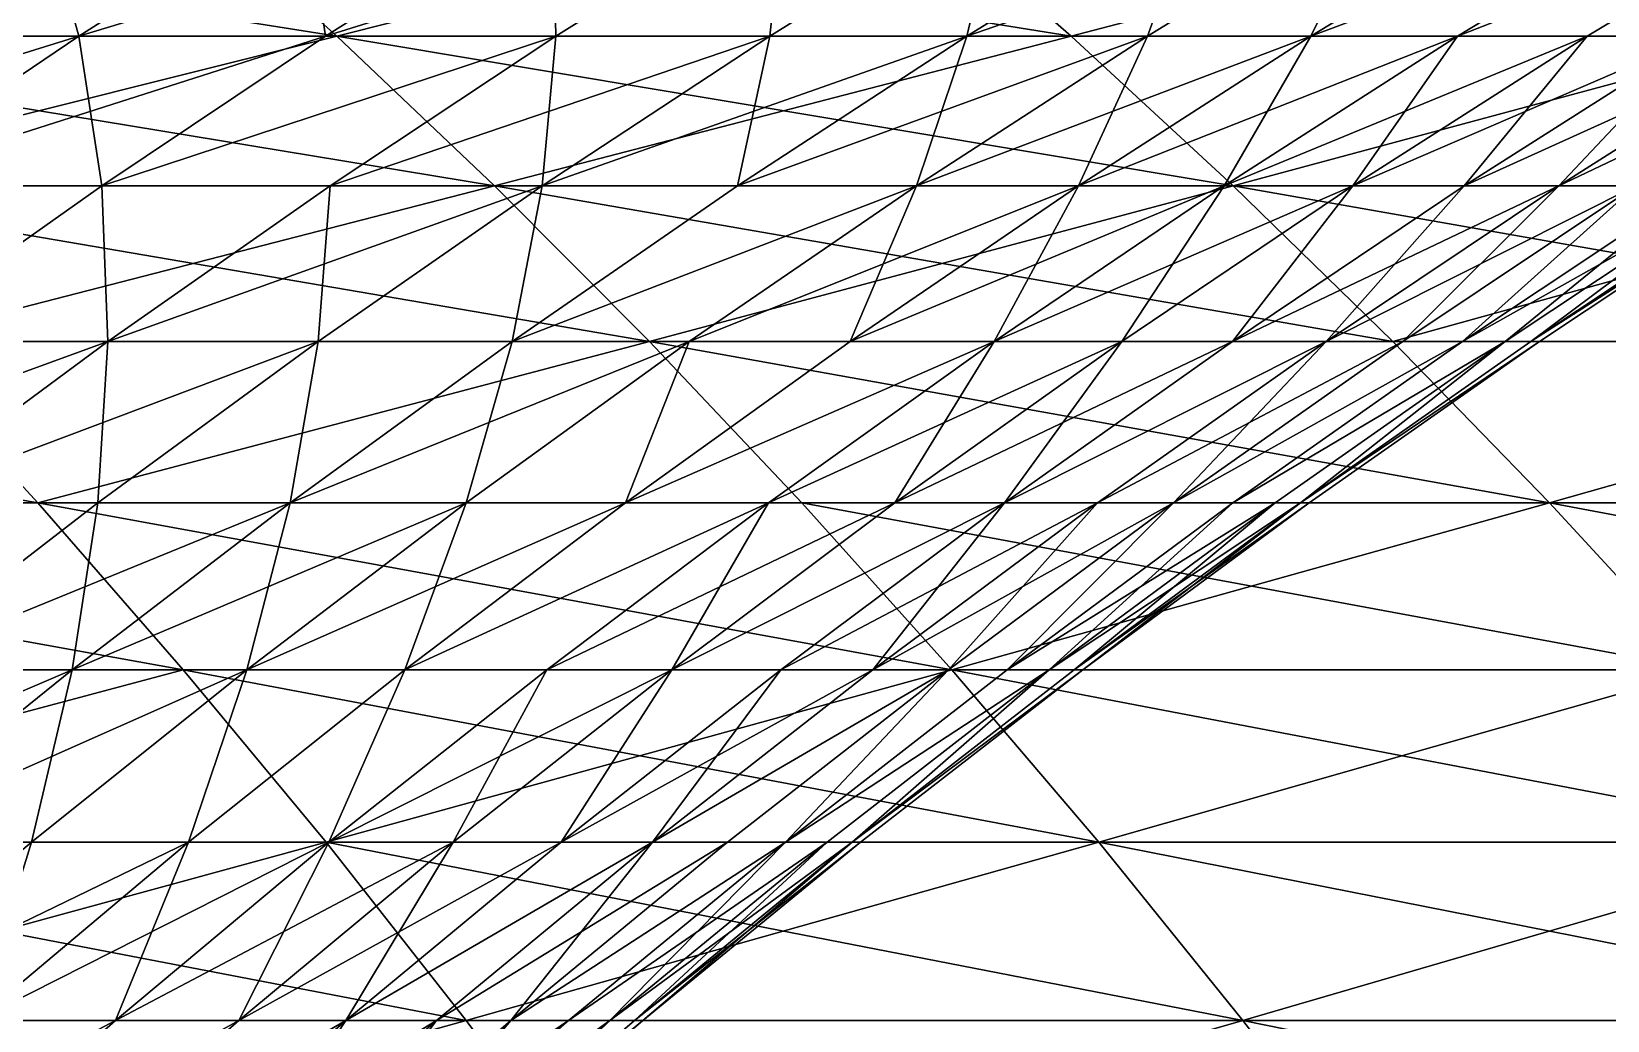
# Model space of a CAD drawing. Header units: millimetres. Extents: x -3250 to 8000, y -3250 to 3250.
# Drawn here: x 6642.4 to 6754.2, y 612.8 to 683 of the extents above; entities that cross this region are included whole.
import ezdxf

# ---------------------------------------------------------------- set-up
doc = ezdxf.new("R2010")
doc.units = ezdxf.units.MM
doc.header["$MEASUREMENT"] = 0
doc.layers.add('MESH_3D', color=2, linetype='CONTINUOUS')

msp = doc.modelspace()

# ---------------------------------------------------------------- linework, layer by layer
at = {"layer": 'MESH_3D'}
for points in [[(6599.81, 692.82, 1455.08), (6664.07, 682.63, 1487.76), (6610.83, 682.63, 1441.94)], [(6599.81, 692.82, 1455.08), (6652.72, 692.82, 1500.61), (6664.07, 682.63, 1487.76)], [(6664.07, 682.63, 25212.24), (6599.81, 692.82, 25244.92), (6610.83, 682.63, 25258.06)], [(6652.72, 692.82, 25199.39), (6599.81, 692.82, 25244.92), (6664.07, 682.63, 25212.24)], [(6642.95, 692.82, 23876.87), (6607.38, 682.63, 23915.52), (6623.01, 692.82, 23922.57)], [(6627.15, 682.63, 23870.21), (6607.38, 682.63, 23915.52), (6642.95, 692.82, 23876.87)], [(6623.01, 692.82, 2777.43), (6627.15, 682.63, 2829.79), (6642.95, 692.82, 2823.13)], [(6627.15, 682.63, 2829.79), (6645.78, 682.63, 2875.58), (6661.75, 692.82, 2869.32)], [(6627.15, 682.63, 2829.79), (6661.75, 692.82, 2869.32), (6642.95, 692.82, 2823.13)], [(6645.78, 682.63, 23824.42), (6627.15, 682.63, 23870.21), (6642.95, 692.82, 23876.87)], [(6645.78, 682.63, 23824.42), (6642.95, 692.82, 23876.87), (6661.75, 692.82, 23830.68)], [(6645.78, 682.63, 2875.58), (6663.27, 682.63, 2921.82), (6679.39, 692.82, 2915.96)], [(6645.78, 682.63, 2875.58), (6679.39, 692.82, 2915.96), (6661.75, 692.82, 2869.32)], [(6663.27, 682.63, 23778.18), (6645.78, 682.63, 23824.42), (6661.75, 692.82, 23830.68)], [(6652.72, 692.82, 1500.61), (6704.48, 692.82, 1547.45), (6664.07, 682.63, 1487.76)], [(6716.15, 682.63, 25165.12), (6652.72, 692.82, 25199.39), (6664.07, 682.63, 25212.24)], [(6704.48, 692.82, 25152.55), (6652.72, 692.82, 25199.39), (6716.15, 682.63, 25165.12)], [(6663.27, 682.63, 23778.18), (6661.75, 692.82, 23830.68), (6679.39, 692.82, 23784.04)], [(6663.27, 682.63, 2921.82), (6679.6, 682.63, 2968.49), (6695.85, 692.82, 2963.03)], [(6663.27, 682.63, 2921.82), (6695.85, 692.82, 2963.03), (6679.39, 692.82, 2915.96)], [(6679.6, 682.63, 23731.51), (6663.27, 682.63, 23778.18), (6679.39, 692.82, 23784.04)], [(6664.07, 682.63, 1487.76), (6704.48, 692.82, 1547.45), (6716.15, 682.63, 1534.88)], [(6679.6, 682.63, 23731.51), (6679.39, 692.82, 23784.04), (6695.85, 692.82, 23736.97)], [(6679.6, 682.63, 2968.49), (6694.76, 682.63, 3015.54), (6695.85, 692.82, 2963.03)], [(6694.76, 682.63, 23684.46), (6679.6, 682.63, 23731.51), (6695.85, 692.82, 23736.97)], [(6694.76, 682.63, 3015.54), (6708.74, 682.63, 3062.96), (6711.15, 692.82, 3010.49)], [(6695.85, 692.82, 2963.03), (6694.76, 682.63, 3015.54), (6711.15, 692.82, 3010.49)], [(6694.76, 682.63, 23684.46), (6695.85, 692.82, 23736.97), (6711.15, 692.82, 23689.51)], [(6708.74, 682.63, 23637.04), (6694.76, 682.63, 23684.46), (6711.15, 692.82, 23689.51)], [(6704.48, 692.82, 1547.45), (6755.06, 692.82, 1595.57), (6716.15, 682.63, 1534.88)], [(6767.04, 682.63, 25116.7), (6704.48, 692.82, 25152.55), (6716.15, 682.63, 25165.12)], [(6755.06, 692.82, 25104.43), (6704.48, 692.82, 25152.55), (6767.04, 682.63, 25116.7)], [(6708.74, 682.63, 3062.96), (6721.54, 682.63, 3110.72), (6738.15, 692.82, 3106.49)], [(6708.74, 682.63, 3062.96), (6738.15, 692.82, 3106.49), (6725.25, 692.82, 3058.32)], [(6711.15, 692.82, 3010.49), (6708.74, 682.63, 3062.96), (6725.25, 692.82, 3058.32)], [(6708.74, 682.63, 23637.04), (6711.15, 692.82, 23689.51), (6725.25, 692.82, 23641.68)], [(6721.54, 682.63, 23589.28), (6708.74, 682.63, 23637.04), (6725.25, 692.82, 23641.68)], [(6716.15, 682.63, 1534.88), (6755.06, 692.82, 1595.57), (6767.04, 682.63, 1583.3)], [(6721.54, 682.63, 3110.72), (6733.14, 682.63, 3158.77), (6738.15, 692.82, 3106.49)], [(6721.54, 682.63, 23589.28), (6725.25, 692.82, 23641.68), (6738.15, 692.82, 23593.51)], [(6733.14, 682.63, 23541.23), (6721.54, 682.63, 23589.28), (6738.15, 692.82, 23593.51)], [(6733.14, 682.63, 3158.77), (6760.34, 692.82, 3203.71), (6749.86, 692.82, 3154.96)], [(6733.14, 682.63, 3158.77), (6743.54, 682.63, 3207.11), (6760.34, 692.82, 3203.71)], [(6738.15, 692.82, 3106.49), (6733.14, 682.63, 3158.77), (6749.86, 692.82, 3154.96)], [(6733.14, 682.63, 23541.23), (6738.15, 692.82, 23593.51), (6749.86, 692.82, 23545.04)], [(6760.34, 692.82, 23496.29), (6733.14, 682.63, 23541.23), (6749.86, 692.82, 23545.04)], [(6743.54, 682.63, 23492.89), (6733.14, 682.63, 23541.23), (6760.34, 692.82, 23496.29)], [(6743.54, 682.63, 3207.11), (6752.73, 682.63, 3255.68), (6769.62, 692.82, 3252.7)], [(6743.54, 682.63, 3207.11), (6769.62, 692.82, 3252.7), (6760.34, 692.82, 3203.71)], [(6769.62, 692.82, 23447.3), (6743.54, 682.63, 23492.89), (6760.34, 692.82, 23496.29)], [(6752.73, 682.63, 23444.32), (6743.54, 682.63, 23492.89), (6769.62, 692.82, 23447.3)], [(6752.73, 682.63, 3255.68), (6760.71, 682.63, 3304.47), (6769.62, 692.82, 3252.7)], [(6760.71, 682.63, 23395.53), (6752.73, 682.63, 23444.32), (6769.62, 692.82, 23447.3)], [(6610.83, 682.63, 1441.94), (6664.07, 682.63, 1487.76), (6621.68, 672.02, 1429)], [(6675.24, 672.02, 25224.91), (6610.83, 682.63, 25258.06), (6621.68, 672.02, 25271)], [(6664.07, 682.63, 25212.24), (6610.83, 682.63, 25258.06), (6675.24, 672.02, 25224.91)], [(6611.59, 672.02, 2836.35), (6630.06, 672.02, 2881.75), (6645.78, 682.63, 2875.58)], [(6611.59, 672.02, 2836.35), (6645.78, 682.63, 2875.58), (6627.15, 682.63, 2829.79)], [(6621.68, 672.02, 1429), (6664.07, 682.63, 1487.76), (6675.24, 672.02, 1475.09)], [(6630.06, 672.02, 23818.25), (6627.15, 682.63, 23870.21), (6645.78, 682.63, 23824.42)], [(6630.06, 672.02, 2881.75), (6663.27, 682.63, 2921.82), (6645.78, 682.63, 2875.58)], [(6630.06, 672.02, 2881.75), (6647.4, 672.02, 2927.6), (6663.27, 682.63, 2921.82)], [(6647.4, 672.02, 23772.4), (6630.06, 672.02, 23818.25), (6645.78, 682.63, 23824.42)], [(6647.4, 672.02, 23772.4), (6645.78, 682.63, 23824.42), (6663.27, 682.63, 23778.18)], [(6647.4, 672.02, 2927.6), (6679.6, 682.63, 2968.49), (6663.27, 682.63, 2921.82)], [(6647.4, 672.02, 2927.6), (6663.59, 672.02, 2973.87), (6679.6, 682.63, 2968.49)], [(6679.6, 682.63, 23731.51), (6647.4, 672.02, 23772.4), (6663.27, 682.63, 23778.18)], [(6663.59, 672.02, 23726.13), (6647.4, 672.02, 23772.4), (6679.6, 682.63, 23731.51)], [(6663.59, 672.02, 2973.87), (6694.76, 682.63, 3015.54), (6679.6, 682.63, 2968.49)], [(6663.59, 672.02, 2973.87), (6678.62, 672.02, 3020.52), (6694.76, 682.63, 3015.54)], [(6678.62, 672.02, 23679.48), (6663.59, 672.02, 23726.13), (6679.6, 682.63, 23731.51)], [(6664.07, 682.63, 1487.76), (6716.15, 682.63, 1534.88), (6727.63, 672.02, 1522.5)], [(6664.07, 682.63, 1487.76), (6727.63, 672.02, 1522.5), (6675.24, 672.02, 1475.09)], [(6716.15, 682.63, 25165.12), (6664.07, 682.63, 25212.24), (6675.24, 672.02, 25224.91)], [(6716.15, 682.63, 25165.12), (6675.24, 672.02, 25224.91), (6727.63, 672.02, 25177.5)], [(6678.62, 672.02, 3020.52), (6708.74, 682.63, 3062.96), (6694.76, 682.63, 3015.54)], [(6678.62, 672.02, 3020.52), (6692.48, 672.02, 3067.54), (6708.74, 682.63, 3062.96)], [(6678.62, 672.02, 23679.48), (6679.6, 682.63, 23731.51), (6694.76, 682.63, 23684.46)], [(6692.48, 672.02, 23632.46), (6678.62, 672.02, 23679.48), (6694.76, 682.63, 23684.46)], [(6692.48, 672.02, 3067.54), (6705.17, 672.02, 3114.88), (6721.54, 682.63, 3110.72)], [(6692.48, 672.02, 3067.54), (6721.54, 682.63, 3110.72), (6708.74, 682.63, 3062.96)], [(6692.48, 672.02, 23632.46), (6694.76, 682.63, 23684.46), (6708.74, 682.63, 23637.04)], [(6705.17, 672.02, 23585.12), (6692.48, 672.02, 23632.46), (6708.74, 682.63, 23637.04)], [(6705.17, 672.02, 3114.88), (6733.14, 682.63, 3158.77), (6721.54, 682.63, 3110.72)], [(6705.17, 672.02, 3114.88), (6716.67, 672.02, 3162.53), (6733.14, 682.63, 3158.77)], [(6705.17, 672.02, 23585.12), (6708.74, 682.63, 23637.04), (6721.54, 682.63, 23589.28)], [(6716.67, 672.02, 23537.47), (6705.17, 672.02, 23585.12), (6721.54, 682.63, 23589.28)], [(6716.15, 682.63, 1534.88), (6767.04, 682.63, 1583.3), (6727.63, 672.02, 1522.5)], [(6767.04, 682.63, 25116.7), (6716.15, 682.63, 25165.12), (6727.63, 672.02, 25177.5)], [(6716.67, 672.02, 3162.53), (6743.54, 682.63, 3207.11), (6733.14, 682.63, 3158.77)], [(6716.67, 672.02, 3162.53), (6726.98, 672.02, 3210.45), (6743.54, 682.63, 3207.11)], [(6716.67, 672.02, 23537.47), (6721.54, 682.63, 23589.28), (6733.14, 682.63, 23541.23)], [(6726.98, 672.02, 23489.55), (6716.67, 672.02, 23537.47), (6733.14, 682.63, 23541.23)], [(6726.98, 672.02, 3210.45), (6736.1, 672.02, 3258.61), (6752.73, 682.63, 3255.68)], [(6726.98, 672.02, 3210.45), (6752.73, 682.63, 3255.68), (6743.54, 682.63, 3207.11)], [(6726.98, 672.02, 23489.55), (6733.14, 682.63, 23541.23), (6743.54, 682.63, 23492.89)], [(6736.1, 672.02, 23441.39), (6726.98, 672.02, 23489.55), (6743.54, 682.63, 23492.89)], [(6727.63, 672.02, 1522.5), (6767.04, 682.63, 1583.3), (6778.83, 672.02, 1571.21)], [(6767.04, 682.63, 25116.7), (6727.63, 672.02, 25177.5), (6778.83, 672.02, 25128.79)], [(6736.1, 672.02, 3258.61), (6744, 672.02, 3306.99), (6760.71, 682.63, 3304.47)], [(6736.1, 672.02, 3258.61), (6760.71, 682.63, 3304.47), (6752.73, 682.63, 3255.68)], [(6736.1, 672.02, 23441.39), (6743.54, 682.63, 23492.89), (6752.73, 682.63, 23444.32)], [(6744, 672.02, 23393.01), (6736.1, 672.02, 23441.39), (6752.73, 682.63, 23444.32)], [(6744, 672.02, 3306.99), (6750.71, 672.02, 3355.54), (6760.71, 682.63, 3304.47)], [(6744, 672.02, 23393.01), (6752.73, 682.63, 23444.32), (6760.71, 682.63, 23395.53)], [(6767.46, 682.63, 23346.56), (6744, 672.02, 23393.01), (6760.71, 682.63, 23395.53)], [(6750.71, 672.02, 23344.46), (6744, 672.02, 23393.01), (6767.46, 682.63, 23346.56)], [(6750.71, 672.02, 3355.54), (6773, 682.63, 3402.57), (6767.46, 682.63, 3353.44)], [(6750.71, 672.02, 3355.54), (6756.19, 672.02, 3404.25), (6773, 682.63, 3402.57)], [(6760.71, 682.63, 3304.47), (6750.71, 672.02, 3355.54), (6767.46, 682.63, 3353.44)], [(6756.19, 672.02, 23295.75), (6750.71, 672.02, 23344.46), (6767.46, 682.63, 23346.56)], [(6621.68, 672.02, 1429), (6686.24, 660.99, 1462.63), (6632.37, 660.99, 1416.27)], [(6621.68, 672.02, 1429), (6675.24, 672.02, 1475.09), (6686.24, 660.99, 1462.63)], [(6675.24, 672.02, 25224.91), (6621.68, 672.02, 25271), (6632.37, 660.99, 25283.73)], [(6630.06, 672.02, 2881.75), (6631.78, 660.99, 2933.29), (6647.4, 672.02, 2927.6)], [(6631.78, 660.99, 23766.71), (6630.06, 672.02, 23818.25), (6647.4, 672.02, 23772.4)], [(6631.78, 660.99, 2933.29), (6647.84, 660.99, 2979.16), (6647.4, 672.02, 2927.6)], [(6647.84, 660.99, 23720.84), (6631.78, 660.99, 23766.71), (6647.4, 672.02, 23772.4)], [(6675.24, 672.02, 25224.91), (6632.37, 660.99, 25283.73), (6686.24, 660.99, 25237.37)], [(6647.4, 672.02, 2927.6), (6647.84, 660.99, 2979.16), (6663.59, 672.02, 2973.87)], [(6647.84, 660.99, 23720.84), (6647.4, 672.02, 23772.4), (6663.59, 672.02, 23726.13)], [(6647.84, 660.99, 2979.16), (6678.62, 672.02, 3020.52), (6663.59, 672.02, 2973.87)], [(6647.84, 660.99, 2979.16), (6662.74, 660.99, 3025.42), (6678.62, 672.02, 3020.52)], [(6662.74, 660.99, 23674.58), (6647.84, 660.99, 23720.84), (6663.59, 672.02, 23726.13)], [(6662.74, 660.99, 3025.42), (6676.49, 660.99, 3072.04), (6678.62, 672.02, 3020.52)], [(6662.74, 660.99, 23674.58), (6663.59, 672.02, 23726.13), (6678.62, 672.02, 23679.48)], [(6676.49, 660.99, 23627.96), (6662.74, 660.99, 23674.58), (6678.62, 672.02, 23679.48)], [(6675.24, 672.02, 1475.09), (6727.63, 672.02, 1522.5), (6738.94, 660.99, 1510.32)], [(6675.24, 672.02, 1475.09), (6738.94, 660.99, 1510.32), (6686.24, 660.99, 1462.63)], [(6727.63, 672.02, 25177.5), (6675.24, 672.02, 25224.91), (6686.24, 660.99, 25237.37)], [(6676.49, 660.99, 3072.04), (6689.06, 660.99, 3118.98), (6705.17, 672.02, 3114.88)], [(6676.49, 660.99, 3072.04), (6705.17, 672.02, 3114.88), (6692.48, 672.02, 3067.54)], [(6678.62, 672.02, 3020.52), (6676.49, 660.99, 3072.04), (6692.48, 672.02, 3067.54)], [(6676.49, 660.99, 23627.96), (6678.62, 672.02, 23679.48), (6692.48, 672.02, 23632.46)], [(6705.17, 672.02, 23585.12), (6676.49, 660.99, 23627.96), (6692.48, 672.02, 23632.46)], [(6689.06, 660.99, 23581.02), (6676.49, 660.99, 23627.96), (6705.17, 672.02, 23585.12)], [(6727.63, 672.02, 25177.5), (6686.24, 660.99, 25237.37), (6738.94, 660.99, 25189.68)], [(6689.06, 660.99, 3118.98), (6700.47, 660.99, 3166.23), (6705.17, 672.02, 3114.88)], [(6716.67, 672.02, 23537.47), (6689.06, 660.99, 23581.02), (6705.17, 672.02, 23585.12)], [(6700.47, 660.99, 23533.77), (6689.06, 660.99, 23581.02), (6716.67, 672.02, 23537.47)], [(6700.47, 660.99, 3166.23), (6726.98, 672.02, 3210.45), (6716.67, 672.02, 3162.53)], [(6700.47, 660.99, 3166.23), (6710.69, 660.99, 3213.75), (6726.98, 672.02, 3210.45)], [(6705.17, 672.02, 3114.88), (6700.47, 660.99, 3166.23), (6716.67, 672.02, 3162.53)], [(6710.69, 660.99, 23486.25), (6700.47, 660.99, 23533.77), (6716.67, 672.02, 23537.47)], [(6710.69, 660.99, 3213.75), (6736.1, 672.02, 3258.61), (6726.98, 672.02, 3210.45)], [(6710.69, 660.99, 3213.75), (6719.73, 660.99, 3261.5), (6736.1, 672.02, 3258.61)], [(6710.69, 660.99, 23486.25), (6716.67, 672.02, 23537.47), (6726.98, 672.02, 23489.55)], [(6719.73, 660.99, 23438.5), (6710.69, 660.99, 23486.25), (6726.98, 672.02, 23489.55)], [(6719.73, 660.99, 3261.5), (6727.57, 660.99, 3309.47), (6736.1, 672.02, 3258.61)], [(6719.73, 660.99, 23438.5), (6726.98, 672.02, 23489.55), (6736.1, 672.02, 23441.39)], [(6727.57, 660.99, 23390.53), (6719.73, 660.99, 23438.5), (6736.1, 672.02, 23441.39)], [(6727.57, 660.99, 3309.47), (6750.71, 672.02, 3355.54), (6744, 672.02, 3306.99)], [(6727.57, 660.99, 3309.47), (6734.22, 660.99, 3357.61), (6750.71, 672.02, 3355.54)], [(6736.1, 672.02, 3258.61), (6727.57, 660.99, 3309.47), (6744, 672.02, 3306.99)], [(6727.57, 660.99, 23390.53), (6736.1, 672.02, 23441.39), (6744, 672.02, 23393.01)], [(6734.22, 660.99, 23342.39), (6727.57, 660.99, 23390.53), (6744, 672.02, 23393.01)], [(6727.63, 672.02, 1522.5), (6790.43, 660.99, 1559.31), (6738.94, 660.99, 1510.32)], [(6727.63, 672.02, 1522.5), (6778.83, 672.02, 1571.21), (6790.43, 660.99, 1559.31)], [(6778.83, 672.02, 25128.79), (6727.63, 672.02, 25177.5), (6738.94, 660.99, 25189.68)], [(6734.22, 660.99, 3357.61), (6756.19, 672.02, 3404.25), (6750.71, 672.02, 3355.54)], [(6734.22, 660.99, 3357.61), (6739.66, 660.99, 3405.91), (6756.19, 672.02, 3404.25)], [(6734.22, 660.99, 23342.39), (6744, 672.02, 23393.01), (6750.71, 672.02, 23344.46)], [(6739.66, 660.99, 23294.09), (6734.22, 660.99, 23342.39), (6750.71, 672.02, 23344.46)], [(6778.83, 672.02, 25128.79), (6738.94, 660.99, 25189.68), (6790.43, 660.99, 25140.69)], [(6739.66, 660.99, 3405.91), (6743.89, 660.99, 3454.33), (6756.19, 672.02, 3404.25)], [(6739.66, 660.99, 23294.09), (6750.71, 672.02, 23344.46), (6756.19, 672.02, 23295.75)], [(6743.89, 660.99, 23245.67), (6739.66, 660.99, 23294.09), (6756.19, 672.02, 23295.75)], [(6743.89, 660.99, 3454.33), (6763.52, 672.02, 3502), (6760.47, 672.02, 3453.08)], [(6743.89, 660.99, 3454.33), (6746.92, 660.99, 3502.83), (6763.52, 672.02, 3502)], [(6756.19, 672.02, 3404.25), (6743.89, 660.99, 3454.33), (6760.47, 672.02, 3453.08)], [(6743.89, 660.99, 23245.67), (6756.19, 672.02, 23295.75), (6760.47, 672.02, 23246.92)], [(6746.92, 660.99, 23197.17), (6743.89, 660.99, 23245.67), (6760.47, 672.02, 23246.92)], [(6746.92, 660.99, 3502.83), (6748.74, 660.99, 3551.4), (6763.52, 672.02, 3502)], [(6746.92, 660.99, 23197.17), (6760.47, 672.02, 23246.92), (6763.52, 672.02, 23198)], [(6748.74, 660.99, 23148.6), (6746.92, 660.99, 23197.17), (6763.52, 672.02, 23198)], [(6748.74, 660.99, 3551.4), (6749.34, 660.99, 3600), (6765.96, 672.02, 3600)], [(6748.74, 660.99, 3551.4), (6765.96, 672.02, 3600), (6765.35, 672.02, 3550.99)], [(6763.52, 672.02, 3502), (6748.74, 660.99, 3551.4), (6765.35, 672.02, 3550.99)], [(6748.74, 660.99, 23148.6), (6763.52, 672.02, 23198), (6765.35, 672.02, 23149.01)], [(6748.74, 660.99, 23148.6), (6765.35, 672.02, 23149.01), (6765.96, 672.02, 23100)], [(6748.74, 660.99, 23148.6), (6765.96, 672.02, 23100), (6749.34, 660.99, 23100)], [(6765.96, 672.02, 23100), (6765.96, 672.02, 3600), (6749.34, 660.99, 3600)], [(6749.34, 660.99, 23100), (6765.96, 672.02, 23100), (6749.34, 660.99, 3600)], [(6577.35, 660.99, 1371.27), (6632.37, 660.99, 1416.27), (6642.87, 649.55, 1403.75)], [(6577.35, 660.99, 1371.27), (6642.87, 649.55, 1403.75), (6587.54, 649.55, 1358.49)], [(6632.37, 660.99, 25283.73), (6587.54, 649.55, 25341.51), (6642.87, 649.55, 25296.25)], [(6616.43, 649.55, 2938.87), (6632.35, 649.55, 2984.36), (6647.84, 660.99, 2979.16)], [(6616.43, 649.55, 2938.87), (6647.84, 660.99, 2979.16), (6631.78, 660.99, 2933.29)], [(6632.35, 649.55, 23715.64), (6631.78, 660.99, 23766.71), (6647.84, 660.99, 23720.84)], [(6632.35, 649.55, 2984.36), (6662.74, 660.99, 3025.42), (6647.84, 660.99, 2979.16)], [(6632.35, 649.55, 2984.36), (6647.13, 649.55, 3030.24), (6662.74, 660.99, 3025.42)], [(6647.13, 649.55, 23669.76), (6632.35, 649.55, 23715.64), (6647.84, 660.99, 23720.84)], [(6632.37, 660.99, 1416.27), (6686.24, 660.99, 1462.63), (6642.87, 649.55, 1403.75)], [(6686.24, 660.99, 25237.37), (6632.37, 660.99, 25283.73), (6642.87, 649.55, 25296.25)], [(6642.87, 649.55, 1403.75), (6686.24, 660.99, 1462.63), (6697.05, 649.55, 1450.38)], [(6686.24, 660.99, 25237.37), (6642.87, 649.55, 25296.25), (6697.05, 649.55, 25249.62)], [(6647.13, 649.55, 3030.24), (6660.76, 649.55, 3076.46), (6662.74, 660.99, 3025.42)], [(6647.13, 649.55, 23669.76), (6647.84, 660.99, 23720.84), (6662.74, 660.99, 23674.58)], [(6660.76, 649.55, 23623.54), (6647.13, 649.55, 23669.76), (6662.74, 660.99, 23674.58)], [(6660.76, 649.55, 3076.46), (6673.23, 649.55, 3123.02), (6689.06, 660.99, 3118.98)], [(6660.76, 649.55, 3076.46), (6689.06, 660.99, 3118.98), (6676.49, 660.99, 3072.04)], [(6662.74, 660.99, 3025.42), (6660.76, 649.55, 3076.46), (6676.49, 660.99, 3072.04)], [(6660.76, 649.55, 23623.54), (6662.74, 660.99, 23674.58), (6676.49, 660.99, 23627.96)], [(6673.23, 649.55, 23576.98), (6660.76, 649.55, 23623.54), (6676.49, 660.99, 23627.96)], [(6673.23, 649.55, 3123.02), (6684.54, 649.55, 3169.87), (6689.06, 660.99, 3118.98)], [(6673.23, 649.55, 23576.98), (6676.49, 660.99, 23627.96), (6689.06, 660.99, 23581.02)], [(6684.54, 649.55, 23530.13), (6673.23, 649.55, 23576.98), (6689.06, 660.99, 23581.02)], [(6684.54, 649.55, 3169.87), (6710.69, 660.99, 3213.75), (6700.47, 660.99, 3166.23)], [(6684.54, 649.55, 3169.87), (6694.68, 649.55, 3216.98), (6710.69, 660.99, 3213.75)], [(6689.06, 660.99, 3118.98), (6684.54, 649.55, 3169.87), (6700.47, 660.99, 3166.23)], [(6684.54, 649.55, 23530.13), (6689.06, 660.99, 23581.02), (6700.47, 660.99, 23533.77)], [(6710.69, 660.99, 23486.25), (6684.54, 649.55, 23530.13), (6700.47, 660.99, 23533.77)], [(6694.68, 649.55, 23483.02), (6684.54, 649.55, 23530.13), (6710.69, 660.99, 23486.25)], [(6686.24, 660.99, 1462.63), (6738.94, 660.99, 1510.32), (6750.05, 649.55, 1498.34)], [(6686.24, 660.99, 1462.63), (6750.05, 649.55, 1498.34), (6697.05, 649.55, 1450.38)], [(6750.05, 649.55, 25201.66), (6686.24, 660.99, 25237.37), (6697.05, 649.55, 25249.62)], [(6738.94, 660.99, 25189.68), (6686.24, 660.99, 25237.37), (6750.05, 649.55, 25201.66)], [(6694.68, 649.55, 3216.98), (6703.64, 649.55, 3264.34), (6719.73, 660.99, 3261.5)], [(6694.68, 649.55, 3216.98), (6719.73, 660.99, 3261.5), (6710.69, 660.99, 3213.75)], [(6703.64, 649.55, 23435.66), (6694.68, 649.55, 23483.02), (6710.69, 660.99, 23486.25)], [(6703.64, 649.55, 3264.34), (6711.41, 649.55, 3311.9), (6727.57, 660.99, 3309.47)], [(6703.64, 649.55, 3264.34), (6727.57, 660.99, 3309.47), (6719.73, 660.99, 3261.5)], [(6703.64, 649.55, 23435.66), (6710.69, 660.99, 23486.25), (6719.73, 660.99, 23438.5)], [(6711.41, 649.55, 23388.1), (6703.64, 649.55, 23435.66), (6719.73, 660.99, 23438.5)], [(6711.41, 649.55, 3311.9), (6734.22, 660.99, 3357.61), (6727.57, 660.99, 3309.47)], [(6711.41, 649.55, 3311.9), (6718, 649.55, 3359.64), (6734.22, 660.99, 3357.61)], [(6711.41, 649.55, 23388.1), (6719.73, 660.99, 23438.5), (6727.57, 660.99, 23390.53)], [(6734.22, 660.99, 23342.39), (6711.41, 649.55, 23388.1), (6727.57, 660.99, 23390.53)], [(6718, 649.55, 23340.36), (6711.41, 649.55, 23388.1), (6734.22, 660.99, 23342.39)], [(6718, 649.55, 3359.64), (6723.4, 649.55, 3407.53), (6734.22, 660.99, 3357.61)], [(6739.66, 660.99, 23294.09), (6718, 649.55, 23340.36), (6734.22, 660.99, 23342.39)], [(6723.4, 649.55, 23292.47), (6718, 649.55, 23340.36), (6739.66, 660.99, 23294.09)], [(6723.4, 649.55, 3407.53), (6743.89, 660.99, 3454.33), (6739.66, 660.99, 3405.91)], [(6723.4, 649.55, 3407.53), (6727.6, 649.55, 3455.55), (6743.89, 660.99, 3454.33)], [(6734.22, 660.99, 3357.61), (6723.4, 649.55, 3407.53), (6739.66, 660.99, 3405.91)], [(6743.89, 660.99, 23245.67), (6723.4, 649.55, 23292.47), (6739.66, 660.99, 23294.09)], [(6727.6, 649.55, 23244.45), (6723.4, 649.55, 23292.47), (6743.89, 660.99, 23245.67)], [(6727.6, 649.55, 3455.55), (6746.92, 660.99, 3502.83), (6743.89, 660.99, 3454.33)], [(6727.6, 649.55, 3455.55), (6730.6, 649.55, 3503.65), (6746.92, 660.99, 3502.83)], [(6746.92, 660.99, 23197.17), (6727.6, 649.55, 23244.45), (6743.89, 660.99, 23245.67)], [(6730.6, 649.55, 23196.35), (6727.6, 649.55, 23244.45), (6746.92, 660.99, 23197.17)], [(6730.6, 649.55, 3503.65), (6732.4, 649.55, 3551.81), (6746.92, 660.99, 3502.83)], [(6732.4, 649.55, 23148.19), (6730.6, 649.55, 23196.35), (6746.92, 660.99, 23197.17)], [(6732.4, 649.55, 3551.81), (6749.34, 660.99, 3600), (6748.74, 660.99, 3551.4)], [(6732.4, 649.55, 3551.81), (6733.01, 649.55, 3600), (6749.34, 660.99, 3600)], [(6746.92, 660.99, 3502.83), (6732.4, 649.55, 3551.81), (6748.74, 660.99, 3551.4)], [(6732.4, 649.55, 23148.19), (6749.34, 660.99, 23100), (6733.01, 649.55, 23100)], [(6732.4, 649.55, 23148.19), (6748.74, 660.99, 23148.6), (6749.34, 660.99, 23100)], [(6732.4, 649.55, 23148.19), (6746.92, 660.99, 23197.17), (6748.74, 660.99, 23148.6)], [(6733.01, 649.55, 23100), (6749.34, 660.99, 23100), (6749.34, 660.99, 3600)], [(6733.01, 649.55, 23100), (6749.34, 660.99, 3600), (6733.01, 649.55, 3600)], [(6738.94, 660.99, 1510.32), (6790.43, 660.99, 1559.31), (6750.05, 649.55, 1498.34)], [(6790.43, 660.99, 25140.69), (6738.94, 660.99, 25189.68), (6750.05, 649.55, 25201.66)], [(6750.05, 649.55, 1498.34), (6790.43, 660.99, 1559.31), (6801.84, 649.55, 1547.61)], [(6790.43, 660.99, 25140.69), (6750.05, 649.55, 25201.66), (6801.84, 649.55, 25152.39)], [(6587.54, 649.55, 1358.49), (6642.87, 649.55, 1403.75), (6653.18, 637.71, 1391.46)], [(6587.54, 649.55, 1358.49), (6653.18, 637.71, 1391.46), (6597.55, 637.71, 1345.95)], [(6653.18, 637.71, 25308.54), (6587.54, 649.55, 25341.51), (6597.55, 637.71, 25354.05)], [(6642.87, 649.55, 25296.25), (6587.54, 649.55, 25341.51), (6653.18, 637.71, 25308.54)], [(6631.79, 637.71, 3034.97), (6645.31, 637.71, 3080.81), (6660.76, 649.55, 3076.46)], [(6631.79, 637.71, 3034.97), (6660.76, 649.55, 3076.46), (6647.13, 649.55, 3030.24)], [(6632.35, 649.55, 2984.36), (6631.79, 637.71, 3034.97), (6647.13, 649.55, 3030.24)], [(6631.79, 637.71, 23665.03), (6632.35, 649.55, 23715.64), (6647.13, 649.55, 23669.76)], [(6645.31, 637.71, 23619.19), (6631.79, 637.71, 23665.03), (6647.13, 649.55, 23669.76)], [(6642.87, 649.55, 1403.75), (6697.05, 649.55, 1450.38), (6707.67, 637.71, 1438.35)], [(6642.87, 649.55, 1403.75), (6707.67, 637.71, 1438.35), (6653.18, 637.71, 1391.46)], [(6707.67, 637.71, 25261.65), (6642.87, 649.55, 25296.25), (6653.18, 637.71, 25308.54)], [(6697.05, 649.55, 25249.62), (6642.87, 649.55, 25296.25), (6707.67, 637.71, 25261.65)], [(6645.31, 637.71, 3080.81), (6673.23, 649.55, 3123.02), (6660.76, 649.55, 3076.46)], [(6645.31, 637.71, 3080.81), (6657.68, 637.71, 3126.98), (6673.23, 649.55, 3123.02)], [(6645.31, 637.71, 23619.19), (6647.13, 649.55, 23669.76), (6660.76, 649.55, 23623.54)], [(6657.68, 637.71, 23573.02), (6645.31, 637.71, 23619.19), (6660.76, 649.55, 23623.54)], [(6657.68, 637.71, 3126.98), (6684.54, 649.55, 3169.87), (6673.23, 649.55, 3123.02)], [(6657.68, 637.71, 3126.98), (6668.89, 637.71, 3173.44), (6684.54, 649.55, 3169.87)], [(6657.68, 637.71, 23573.02), (6660.76, 649.55, 23623.54), (6673.23, 649.55, 23576.98)], [(6668.89, 637.71, 23526.56), (6657.68, 637.71, 23573.02), (6673.23, 649.55, 23576.98)], [(6668.89, 637.71, 3173.44), (6694.68, 649.55, 3216.98), (6684.54, 649.55, 3169.87)], [(6668.89, 637.71, 3173.44), (6678.95, 637.71, 3220.16), (6694.68, 649.55, 3216.98)], [(6668.89, 637.71, 23526.56), (6673.23, 649.55, 23576.98), (6684.54, 649.55, 23530.13)], [(6694.68, 649.55, 23483.02), (6668.89, 637.71, 23526.56), (6684.54, 649.55, 23530.13)], [(6678.95, 637.71, 23479.84), (6668.89, 637.71, 23526.56), (6694.68, 649.55, 23483.02)], [(6678.95, 637.71, 3220.16), (6687.83, 637.71, 3267.12), (6703.64, 649.55, 3264.34)], [(6678.95, 637.71, 3220.16), (6703.64, 649.55, 3264.34), (6694.68, 649.55, 3216.98)], [(6687.83, 637.71, 23432.88), (6678.95, 637.71, 23479.84), (6694.68, 649.55, 23483.02)], [(6687.83, 637.71, 3267.12), (6711.41, 649.55, 3311.9), (6703.64, 649.55, 3264.34)], [(6687.83, 637.71, 3267.12), (6695.55, 637.71, 3314.29), (6711.41, 649.55, 3311.9)], [(6687.83, 637.71, 23432.88), (6694.68, 649.55, 23483.02), (6703.64, 649.55, 23435.66)], [(6711.41, 649.55, 23388.1), (6687.83, 637.71, 23432.88), (6703.64, 649.55, 23435.66)], [(6695.55, 637.71, 23385.71), (6687.83, 637.71, 23432.88), (6711.41, 649.55, 23388.1)], [(6695.55, 637.71, 3314.29), (6718, 649.55, 3359.64), (6711.41, 649.55, 3311.9)], [(6695.55, 637.71, 3314.29), (6702.08, 637.71, 3361.64), (6718, 649.55, 3359.64)], [(6702.08, 637.71, 23338.36), (6695.55, 637.71, 23385.71), (6711.41, 649.55, 23388.1)], [(6697.05, 649.55, 1450.38), (6760.97, 637.71, 1486.58), (6707.67, 637.71, 1438.35)], [(6697.05, 649.55, 1450.38), (6750.05, 649.55, 1498.34), (6760.97, 637.71, 1486.58)], [(6750.05, 649.55, 25201.66), (6697.05, 649.55, 25249.62), (6707.67, 637.71, 25261.65)], [(6702.08, 637.71, 3361.64), (6707.43, 637.71, 3409.13), (6718, 649.55, 3359.64)], [(6702.08, 637.71, 23338.36), (6711.41, 649.55, 23388.1), (6718, 649.55, 23340.36)], [(6723.4, 649.55, 23292.47), (6702.08, 637.71, 23338.36), (6718, 649.55, 23340.36)], [(6707.43, 637.71, 23290.87), (6702.08, 637.71, 23338.36), (6723.4, 649.55, 23292.47)], [(6707.43, 637.71, 3409.13), (6711.6, 637.71, 3456.75), (6723.4, 649.55, 3407.53)], [(6718, 649.55, 3359.64), (6707.43, 637.71, 3409.13), (6723.4, 649.55, 3407.53)], [(6711.6, 637.71, 23243.25), (6707.43, 637.71, 23290.87), (6723.4, 649.55, 23292.47)], [(6750.05, 649.55, 25201.66), (6707.67, 637.71, 25261.65), (6760.97, 637.71, 25213.42)], [(6711.6, 637.71, 3456.75), (6714.57, 637.71, 3504.45), (6730.6, 649.55, 3503.65)], [(6711.6, 637.71, 3456.75), (6730.6, 649.55, 3503.65), (6727.6, 649.55, 3455.55)], [(6723.4, 649.55, 3407.53), (6711.6, 637.71, 3456.75), (6727.6, 649.55, 3455.55)], [(6711.6, 637.71, 23243.25), (6723.4, 649.55, 23292.47), (6727.6, 649.55, 23244.45)], [(6714.57, 637.71, 23195.55), (6711.6, 637.71, 23243.25), (6727.6, 649.55, 23244.45)], [(6714.57, 637.71, 3504.45), (6716.36, 637.71, 3552.21), (6730.6, 649.55, 3503.65)], [(6714.57, 637.71, 23195.55), (6727.6, 649.55, 23244.45), (6730.6, 649.55, 23196.35)], [(6732.4, 649.55, 23148.19), (6714.57, 637.71, 23195.55), (6730.6, 649.55, 23196.35)], [(6716.36, 637.71, 23147.79), (6714.57, 637.71, 23195.55), (6732.4, 649.55, 23148.19)], [(6716.36, 637.71, 3552.21), (6716.96, 637.71, 3600), (6733.01, 649.55, 3600)], [(6716.36, 637.71, 3552.21), (6733.01, 649.55, 3600), (6732.4, 649.55, 3551.81)], [(6730.6, 649.55, 3503.65), (6716.36, 637.71, 3552.21), (6732.4, 649.55, 3551.81)], [(6716.36, 637.71, 23147.79), (6732.4, 649.55, 23148.19), (6716.96, 637.71, 23100)], [(6716.96, 637.71, 23100), (6733.01, 649.55, 23100), (6733.01, 649.55, 3600)], [(6716.96, 637.71, 23100), (6733.01, 649.55, 3600), (6716.96, 637.71, 3600)], [(6732.4, 649.55, 23148.19), (6733.01, 649.55, 23100), (6716.96, 637.71, 23100)], [(6750.05, 649.55, 1498.34), (6813.05, 637.71, 1536.12), (6760.97, 637.71, 1486.58)], [(6750.05, 649.55, 1498.34), (6801.84, 649.55, 1547.61), (6813.05, 637.71, 1536.12)], [(6813.05, 637.71, 25163.88), (6750.05, 649.55, 25201.66), (6760.97, 637.71, 25213.42)], [(6801.84, 649.55, 25152.39), (6750.05, 649.55, 25201.66), (6813.05, 637.71, 25163.88)], [(6597.55, 637.71, 1345.95), (6653.18, 637.71, 1391.46), (6607.37, 625.47, 1333.63)], [(6653.18, 637.71, 25308.54), (6597.55, 637.71, 25354.05), (6607.37, 625.47, 25366.37)], [(6607.37, 625.47, 1333.63), (6653.18, 637.71, 1391.46), (6663.31, 625.47, 1379.4)], [(6653.18, 637.71, 25308.54), (6607.37, 625.47, 25366.37), (6663.31, 625.47, 25320.6)], [(6616.74, 625.47, 3039.61), (6645.31, 637.71, 3080.81), (6631.79, 637.71, 3034.97)], [(6616.74, 625.47, 3039.61), (6630.15, 625.47, 3085.08), (6645.31, 637.71, 3080.81)], [(6645.31, 637.71, 23619.19), (6616.74, 625.47, 23660.39), (6631.79, 637.71, 23665.03)], [(6630.15, 625.47, 23614.92), (6616.74, 625.47, 23660.39), (6645.31, 637.71, 23619.19)], [(6630.15, 625.47, 3085.08), (6657.68, 637.71, 3126.98), (6645.31, 637.71, 3080.81)], [(6630.15, 625.47, 3085.08), (6642.42, 625.47, 3130.86), (6657.68, 637.71, 3126.98)], [(6642.42, 625.47, 23569.14), (6630.15, 625.47, 23614.92), (6645.31, 637.71, 23619.19)], [(6642.42, 625.47, 3130.86), (6653.54, 625.47, 3176.94), (6657.68, 637.71, 3126.98)], [(6642.42, 625.47, 23569.14), (6645.31, 637.71, 23619.19), (6657.68, 637.71, 23573.02)], [(6653.54, 625.47, 23523.06), (6642.42, 625.47, 23569.14), (6657.68, 637.71, 23573.02)], [(6653.18, 637.71, 1391.46), (6707.67, 637.71, 1438.35), (6663.31, 625.47, 1379.4)], [(6718.09, 625.47, 25273.46), (6653.18, 637.71, 25308.54), (6663.31, 625.47, 25320.6)], [(6707.67, 637.71, 25261.65), (6653.18, 637.71, 25308.54), (6718.09, 625.47, 25273.46)], [(6653.54, 625.47, 3176.94), (6663.51, 625.47, 3223.28), (6668.89, 637.71, 3173.44)], [(6657.68, 637.71, 3126.98), (6653.54, 625.47, 3176.94), (6668.89, 637.71, 3173.44)], [(6653.54, 625.47, 23523.06), (6657.68, 637.71, 23573.02), (6668.89, 637.71, 23526.56)], [(6663.51, 625.47, 23476.72), (6653.54, 625.47, 23523.06), (6668.89, 637.71, 23526.56)], [(6663.31, 625.47, 1379.4), (6707.67, 637.71, 1438.35), (6718.09, 625.47, 1426.54)], [(6663.51, 625.47, 3223.28), (6672.32, 625.47, 3269.86), (6687.83, 637.71, 3267.12)], [(6663.51, 625.47, 3223.28), (6687.83, 637.71, 3267.12), (6678.95, 637.71, 3220.16)], [(6668.89, 637.71, 3173.44), (6663.51, 625.47, 3223.28), (6678.95, 637.71, 3220.16)], [(6663.51, 625.47, 23476.72), (6668.89, 637.71, 23526.56), (6678.95, 637.71, 23479.84)], [(6672.32, 625.47, 23430.14), (6663.51, 625.47, 23476.72), (6678.95, 637.71, 23479.84)], [(6672.32, 625.47, 3269.86), (6679.97, 625.47, 3316.64), (6687.83, 637.71, 3267.12)], [(6672.32, 625.47, 23430.14), (6678.95, 637.71, 23479.84), (6687.83, 637.71, 23432.88)], [(6679.97, 625.47, 23383.36), (6672.32, 625.47, 23430.14), (6687.83, 637.71, 23432.88)], [(6679.97, 625.47, 3316.64), (6702.08, 637.71, 3361.64), (6695.55, 637.71, 3314.29)], [(6679.97, 625.47, 3316.64), (6686.45, 625.47, 3363.6), (6702.08, 637.71, 3361.64)], [(6687.83, 637.71, 3267.12), (6679.97, 625.47, 3316.64), (6695.55, 637.71, 3314.29)], [(6679.97, 625.47, 23383.36), (6687.83, 637.71, 23432.88), (6695.55, 637.71, 23385.71)], [(6686.45, 625.47, 23336.4), (6679.97, 625.47, 23383.36), (6695.55, 637.71, 23385.71)], [(6686.45, 625.47, 3363.6), (6707.43, 637.71, 3409.13), (6702.08, 637.71, 3361.64)], [(6686.45, 625.47, 3363.6), (6691.76, 625.47, 3410.7), (6707.43, 637.71, 3409.13)], [(6686.45, 625.47, 23336.4), (6695.55, 637.71, 23385.71), (6702.08, 637.71, 23338.36)], [(6707.43, 637.71, 23290.87), (6686.45, 625.47, 23336.4), (6702.08, 637.71, 23338.36)], [(6691.76, 625.47, 23289.3), (6686.45, 625.47, 23336.4), (6707.43, 637.71, 23290.87)], [(6691.76, 625.47, 3410.7), (6695.89, 625.47, 3457.92), (6707.43, 637.71, 3409.13)], [(6695.89, 625.47, 23242.08), (6691.76, 625.47, 23289.3), (6707.43, 637.71, 23290.87)], [(6695.89, 625.47, 3457.92), (6714.57, 637.71, 3504.45), (6711.6, 637.71, 3456.75)], [(6695.89, 625.47, 3457.92), (6698.84, 625.47, 3505.23), (6714.57, 637.71, 3504.45)], [(6707.43, 637.71, 3409.13), (6695.89, 625.47, 3457.92), (6711.6, 637.71, 3456.75)], [(6695.89, 625.47, 23242.08), (6707.43, 637.71, 23290.87), (6711.6, 637.71, 23243.25)], [(6714.57, 637.71, 23195.55), (6695.89, 625.47, 23242.08), (6711.6, 637.71, 23243.25)], [(6698.84, 625.47, 23194.77), (6695.89, 625.47, 23242.08), (6714.57, 637.71, 23195.55)], [(6698.84, 625.47, 3505.23), (6700.62, 625.47, 3552.6), (6714.57, 637.71, 3504.45)], [(6700.62, 625.47, 23147.4), (6698.84, 625.47, 23194.77), (6714.57, 637.71, 23195.55)], [(6700.62, 625.47, 3552.6), (6701.21, 625.47, 3600), (6716.96, 637.71, 3600)], [(6700.62, 625.47, 3552.6), (6716.96, 637.71, 3600), (6716.36, 637.71, 3552.21)], [(6714.57, 637.71, 3504.45), (6700.62, 625.47, 3552.6), (6716.36, 637.71, 3552.21)], [(6700.62, 625.47, 23147.4), (6716.36, 637.71, 23147.79), (6716.96, 637.71, 23100)], [(6700.62, 625.47, 23147.4), (6716.96, 637.71, 23100), (6701.21, 625.47, 23100)], [(6700.62, 625.47, 23147.4), (6714.57, 637.71, 23195.55), (6716.36, 637.71, 23147.79)], [(6716.96, 637.71, 23100), (6716.96, 637.71, 3600), (6701.21, 625.47, 3600)], [(6701.21, 625.47, 23100), (6716.96, 637.71, 23100), (6701.21, 625.47, 3600)], [(6707.67, 637.71, 1438.35), (6760.97, 637.71, 1486.58), (6771.68, 625.47, 1475.04)], [(6707.67, 637.71, 1438.35), (6771.68, 625.47, 1475.04), (6718.09, 625.47, 1426.54)], [(6760.97, 637.71, 25213.42), (6707.67, 637.71, 25261.65), (6718.09, 625.47, 25273.46)], [(6760.97, 637.71, 25213.42), (6718.09, 625.47, 25273.46), (6771.68, 625.47, 25224.96)], [(6607.37, 625.47, 1333.63), (6663.31, 625.47, 1379.4), (6673.23, 612.84, 1367.57)], [(6607.37, 625.47, 1333.63), (6673.23, 612.84, 1367.57), (6616.99, 612.84, 1321.56)], [(6663.31, 625.47, 25320.6), (6607.37, 625.47, 25366.37), (6616.99, 612.84, 25378.44)], [(6663.31, 625.47, 25320.6), (6616.99, 612.84, 25378.44), (6673.23, 612.84, 25332.43)], [(6627.46, 612.84, 3134.67), (6653.54, 625.47, 3176.94), (6642.42, 625.47, 3130.86)], [(6627.46, 612.84, 3134.67), (6638.49, 612.84, 3180.38), (6653.54, 625.47, 3176.94)], [(6627.46, 612.84, 23565.33), (6630.15, 625.47, 23614.92), (6642.42, 625.47, 23569.14)], [(6638.49, 612.84, 23519.62), (6627.46, 612.84, 23565.33), (6642.42, 625.47, 23569.14)], [(6638.49, 612.84, 3180.38), (6663.51, 625.47, 3223.28), (6653.54, 625.47, 3176.94)], [(6638.49, 612.84, 3180.38), (6648.38, 612.84, 3226.34), (6663.51, 625.47, 3223.28)], [(6638.49, 612.84, 23519.62), (6642.42, 625.47, 23569.14), (6653.54, 625.47, 23523.06)], [(6648.38, 612.84, 23473.66), (6638.49, 612.84, 23519.62), (6653.54, 625.47, 23523.06)], [(6648.38, 612.84, 3226.34), (6657.12, 612.84, 3272.54), (6672.32, 625.47, 3269.86)], [(6648.38, 612.84, 3226.34), (6672.32, 625.47, 3269.86), (6663.51, 625.47, 3223.28)], [(6648.38, 612.84, 23473.66), (6653.54, 625.47, 23523.06), (6663.51, 625.47, 23476.72)], [(6657.12, 612.84, 23427.46), (6648.38, 612.84, 23473.66), (6663.51, 625.47, 23476.72)], [(6657.12, 612.84, 3272.54), (6679.97, 625.47, 3316.64), (6672.32, 625.47, 3269.86)], [(6657.12, 612.84, 3272.54), (6664.71, 612.84, 3318.94), (6679.97, 625.47, 3316.64)], [(6657.12, 612.84, 23427.46), (6663.51, 625.47, 23476.72), (6672.32, 625.47, 23430.14)], [(6664.71, 612.84, 23381.06), (6657.12, 612.84, 23427.46), (6672.32, 625.47, 23430.14)], [(6663.31, 625.47, 1379.4), (6718.09, 625.47, 1426.54), (6728.3, 612.84, 1414.97)], [(6663.31, 625.47, 1379.4), (6728.3, 612.84, 1414.97), (6673.23, 612.84, 1367.57)], [(6718.09, 625.47, 25273.46), (6663.31, 625.47, 25320.6), (6673.23, 612.84, 25332.43)], [(6664.71, 612.84, 3318.94), (6686.45, 625.47, 3363.6), (6679.97, 625.47, 3316.64)], [(6664.71, 612.84, 3318.94), (6671.13, 612.84, 3365.52), (6686.45, 625.47, 3363.6)], [(6664.71, 612.84, 23381.06), (6672.32, 625.47, 23430.14), (6679.97, 625.47, 23383.36)], [(6686.45, 625.47, 23336.4), (6664.71, 612.84, 23381.06), (6679.97, 625.47, 23383.36)], [(6671.13, 612.84, 23334.48), (6664.71, 612.84, 23381.06), (6686.45, 625.47, 23336.4)], [(6671.13, 612.84, 3365.52), (6691.76, 625.47, 3410.7), (6686.45, 625.47, 3363.6)], [(6671.13, 612.84, 3365.52), (6676.4, 612.84, 3412.24), (6691.76, 625.47, 3410.7)], [(6676.4, 612.84, 23287.76), (6671.13, 612.84, 23334.48), (6686.45, 625.47, 23336.4)], [(6718.09, 625.47, 25273.46), (6673.23, 612.84, 25332.43), (6728.3, 612.84, 25285.03)], [(6676.4, 612.84, 3412.24), (6695.89, 625.47, 3457.92), (6691.76, 625.47, 3410.7)], [(6676.4, 612.84, 3412.24), (6680.5, 612.84, 3459.08), (6695.89, 625.47, 3457.92)], [(6676.4, 612.84, 23287.76), (6686.45, 625.47, 23336.4), (6691.76, 625.47, 23289.3)], [(6695.89, 625.47, 23242.08), (6676.4, 612.84, 23287.76), (6691.76, 625.47, 23289.3)], [(6680.5, 612.84, 23240.92), (6676.4, 612.84, 23287.76), (6695.89, 625.47, 23242.08)], [(6680.5, 612.84, 3459.08), (6683.43, 612.84, 3506), (6698.84, 625.47, 3505.23)], [(6680.5, 612.84, 3459.08), (6698.84, 625.47, 3505.23), (6695.89, 625.47, 3457.92)], [(6683.43, 612.84, 23194), (6680.5, 612.84, 23240.92), (6695.89, 625.47, 23242.08)], [(6683.43, 612.84, 3506), (6685.18, 612.84, 3552.99), (6700.62, 625.47, 3552.6)], [(6683.43, 612.84, 3506), (6700.62, 625.47, 3552.6), (6698.84, 625.47, 3505.23)], [(6683.43, 612.84, 23194), (6695.89, 625.47, 23242.08), (6698.84, 625.47, 23194.77)], [(6685.18, 612.84, 23147.01), (6683.43, 612.84, 23194), (6698.84, 625.47, 23194.77)], [(6685.18, 612.84, 3552.99), (6701.21, 625.47, 3600), (6700.62, 625.47, 3552.6)], [(6685.18, 612.84, 3552.99), (6685.77, 612.84, 3600), (6701.21, 625.47, 3600)], [(6685.18, 612.84, 23147.01), (6700.62, 625.47, 23147.4), (6685.77, 612.84, 23100)], [(6685.18, 612.84, 23147.01), (6698.84, 625.47, 23194.77), (6700.62, 625.47, 23147.4)], [(6685.77, 612.84, 23100), (6701.21, 625.47, 23100), (6701.21, 625.47, 3600)], [(6685.77, 612.84, 23100), (6701.21, 625.47, 3600), (6685.77, 612.84, 3600)], [(6700.62, 625.47, 23147.4), (6701.21, 625.47, 23100), (6685.77, 612.84, 23100)], [(6718.09, 625.47, 1426.54), (6771.68, 625.47, 1475.04), (6782.18, 612.84, 1463.72)], [(6718.09, 625.47, 1426.54), (6782.18, 612.84, 1463.72), (6728.3, 612.84, 1414.97)], [(6771.68, 625.47, 25224.96), (6718.09, 625.47, 25273.46), (6728.3, 612.84, 25285.03)], [(6771.68, 625.47, 25224.96), (6728.3, 612.84, 25285.03), (6782.18, 612.84, 25236.28)], [(6616.99, 612.84, 1321.56), (6673.23, 612.84, 1367.57), (6626.42, 599.82, 1309.74)], [(6673.23, 612.84, 25332.43), (6616.99, 612.84, 25378.44), (6626.42, 599.82, 25390.26)], [(6648.38, 612.84, 23473.66), (6623.75, 599.82, 23516.26), (6638.49, 612.84, 23519.62)], [(6633.56, 599.82, 23470.66), (6623.75, 599.82, 23516.26), (6648.38, 612.84, 23473.66)], [(6626.42, 599.82, 1309.74), (6673.23, 612.84, 1367.57), (6682.95, 599.82, 1355.99)], [(6673.23, 612.84, 25332.43), (6626.42, 599.82, 25390.26), (6682.95, 599.82, 25344.01)], [(6633.56, 599.82, 3229.34), (6657.12, 612.84, 3272.54), (6648.38, 612.84, 3226.34)], [(6633.56, 599.82, 3229.34), (6642.23, 599.82, 3275.16), (6657.12, 612.84, 3272.54)], [(6638.49, 612.84, 3180.38), (6633.56, 599.82, 3229.34), (6648.38, 612.84, 3226.34)], [(6657.12, 612.84, 23427.46), (6633.56, 599.82, 23470.66), (6648.38, 612.84, 23473.66)], [(6642.23, 599.82, 23424.84), (6633.56, 599.82, 23470.66), (6657.12, 612.84, 23427.46)], [(6642.23, 599.82, 3275.16), (6664.71, 612.84, 3318.94), (6657.12, 612.84, 3272.54)], [(6642.23, 599.82, 3275.16), (6649.76, 599.82, 3321.19), (6664.71, 612.84, 3318.94)], [(6664.71, 612.84, 23381.06), (6642.23, 599.82, 23424.84), (6657.12, 612.84, 23427.46)], [(6649.76, 599.82, 23378.81), (6642.23, 599.82, 23424.84), (6664.71, 612.84, 23381.06)], [(6649.76, 599.82, 3321.19), (6671.13, 612.84, 3365.52), (6664.71, 612.84, 3318.94)], [(6649.76, 599.82, 3321.19), (6656.13, 599.82, 3367.4), (6671.13, 612.84, 3365.52)], [(6656.13, 599.82, 23332.6), (6649.76, 599.82, 23378.81), (6664.71, 612.84, 23381.06)], [(6656.13, 599.82, 3367.4), (6661.36, 599.82, 3413.74), (6671.13, 612.84, 3365.52)], [(6656.13, 599.82, 23332.6), (6664.71, 612.84, 23381.06), (6671.13, 612.84, 23334.48)], [(6661.36, 599.82, 23286.26), (6656.13, 599.82, 23332.6), (6671.13, 612.84, 23334.48)], [(6661.36, 599.82, 3413.74), (6665.42, 599.82, 3460.21), (6680.5, 612.84, 3459.08)], [(6661.36, 599.82, 3413.74), (6680.5, 612.84, 3459.08), (6676.4, 612.84, 3412.24)], [(6671.13, 612.84, 3365.52), (6661.36, 599.82, 3413.74), (6676.4, 612.84, 3412.24)], [(6661.36, 599.82, 23286.26), (6671.13, 612.84, 23334.48), (6676.4, 612.84, 23287.76)], [(6665.42, 599.82, 23239.79), (6661.36, 599.82, 23286.26), (6676.4, 612.84, 23287.76)], [(6665.42, 599.82, 3460.21), (6668.33, 599.82, 3506.76), (6683.43, 612.84, 3506)], [(6665.42, 599.82, 3460.21), (6683.43, 612.84, 3506), (6680.5, 612.84, 3459.08)], [(6665.42, 599.82, 23239.79), (6676.4, 612.84, 23287.76), (6680.5, 612.84, 23240.92)], [(6683.43, 612.84, 23194), (6665.42, 599.82, 23239.79), (6680.5, 612.84, 23240.92)], [(6668.33, 599.82, 23193.24), (6665.42, 599.82, 23239.79), (6683.43, 612.84, 23194)], [(6668.33, 599.82, 3506.76), (6670.07, 599.82, 3553.36), (6683.43, 612.84, 3506)], [(6670.07, 599.82, 23146.64), (6668.33, 599.82, 23193.24), (6683.43, 612.84, 23194)], [(6670.07, 599.82, 3553.36), (6685.77, 612.84, 3600), (6685.18, 612.84, 3552.99)], [(6670.07, 599.82, 3553.36), (6670.65, 599.82, 3600), (6685.77, 612.84, 3600)], [(6683.43, 612.84, 3506), (6670.07, 599.82, 3553.36), (6685.18, 612.84, 3552.99)], [(6670.07, 599.82, 23146.64), (6685.77, 612.84, 23100), (6670.65, 599.82, 23100)], [(6670.07, 599.82, 23146.64), (6685.18, 612.84, 23147.01), (6685.77, 612.84, 23100)], [(6670.07, 599.82, 23146.64), (6683.43, 612.84, 23194), (6685.18, 612.84, 23147.01)], [(6670.65, 599.82, 23100), (6685.77, 612.84, 23100), (6685.77, 612.84, 3600)], [(6670.65, 599.82, 23100), (6685.77, 612.84, 3600), (6670.65, 599.82, 3600)], [(6673.23, 612.84, 1367.57), (6728.3, 612.84, 1414.97), (6682.95, 599.82, 1355.99)], [(6728.3, 612.84, 25285.03), (6673.23, 612.84, 25332.43), (6682.95, 599.82, 25344.01)], [(6682.95, 599.82, 1355.99), (6728.3, 612.84, 1414.97), (6738.31, 599.82, 1403.63)], [(6728.3, 612.84, 25285.03), (6682.95, 599.82, 25344.01), (6738.31, 599.82, 25296.37)], [(6728.3, 612.84, 1414.97), (6782.18, 612.84, 1463.72), (6792.46, 599.82, 1452.64)], [(6728.3, 612.84, 1414.97), (6792.46, 599.82, 1452.64), (6738.31, 599.82, 1403.63)], [(6782.18, 612.84, 25236.28), (6728.3, 612.84, 25285.03), (6738.31, 599.82, 25296.37)], [(6782.18, 612.84, 25236.28), (6738.31, 599.82, 25296.37), (6792.46, 599.82, 25247.36)]]:
    msp.add_3dface(points, dxfattribs=at)

doc.saveas('drawing.dxf')
